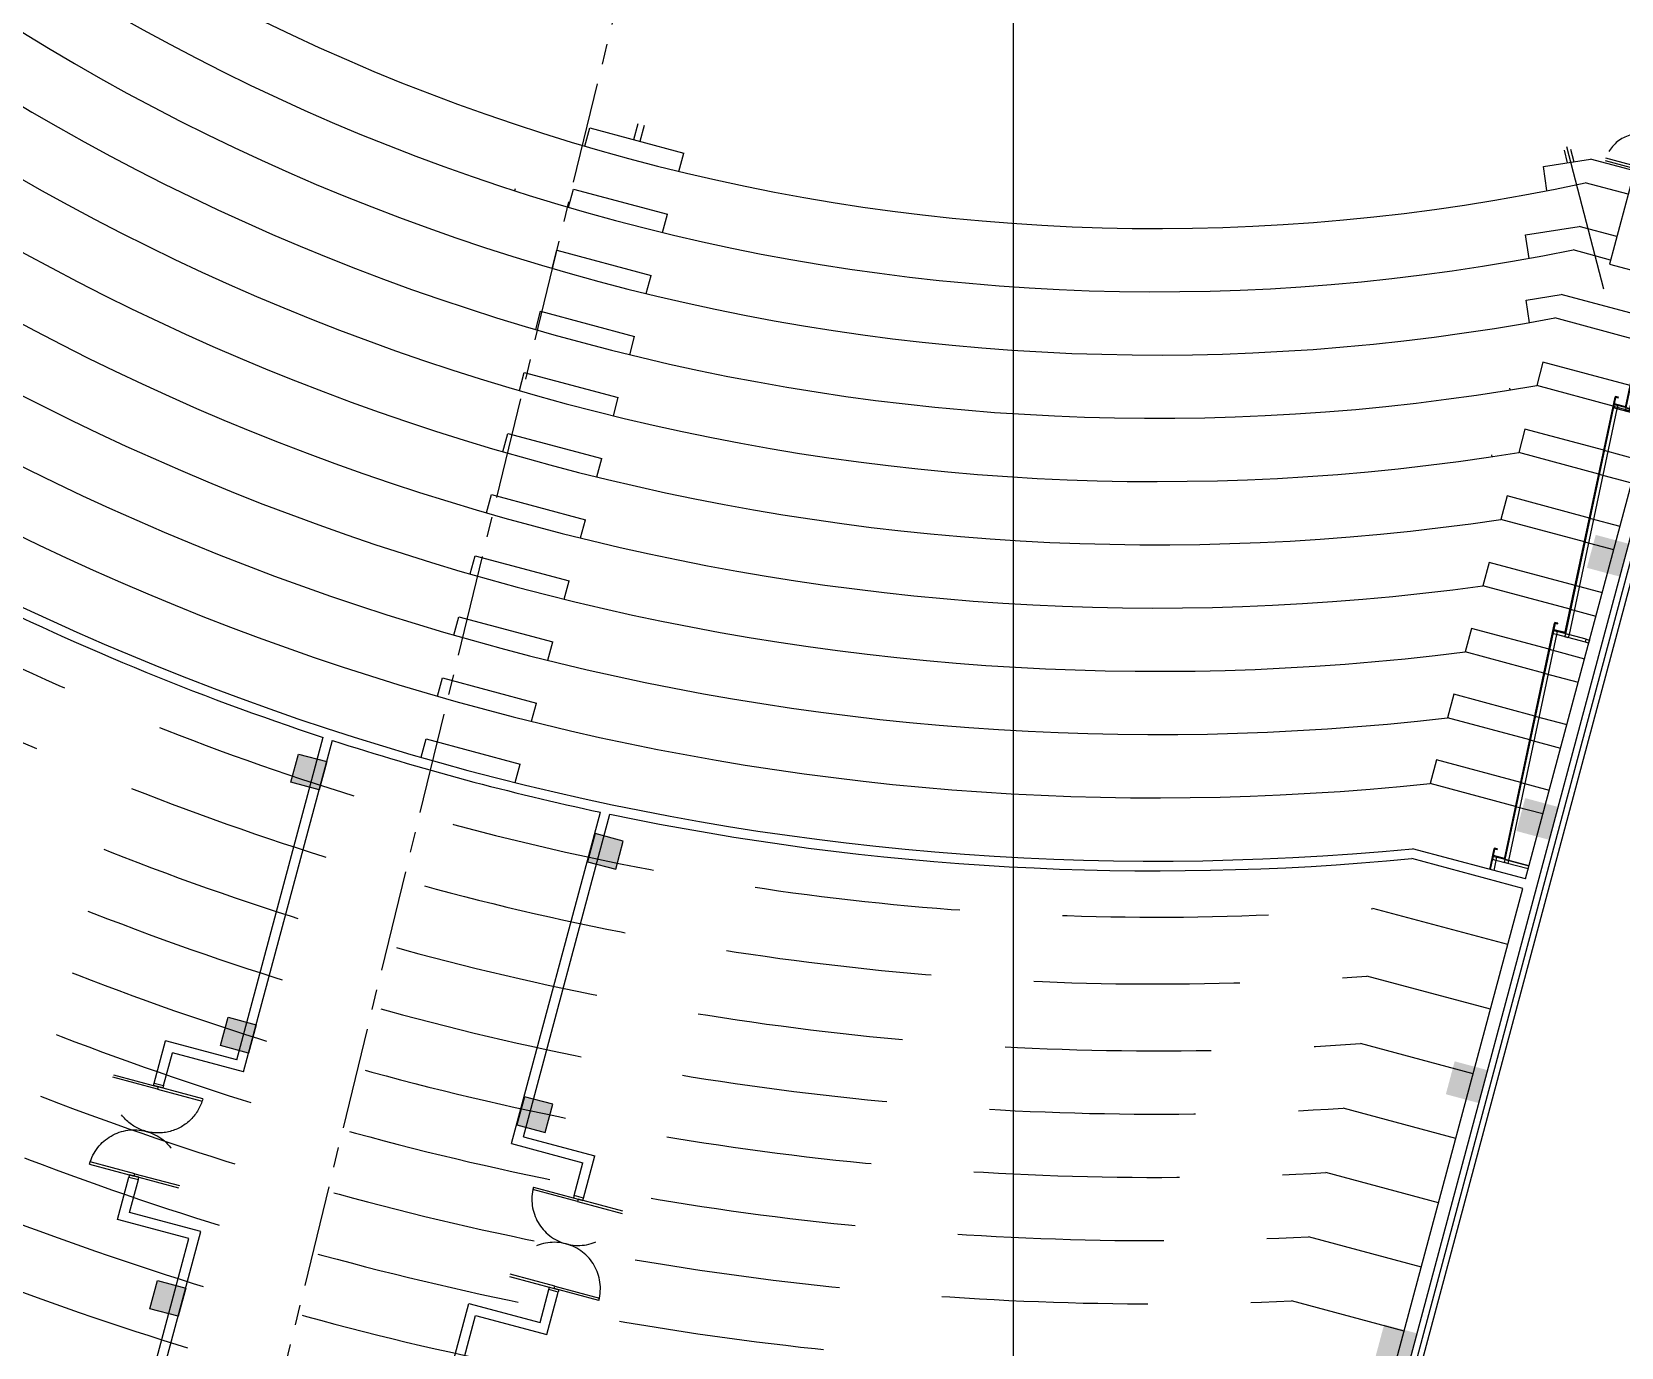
# Model space of a CAD drawing. Header units: inches. Extents: x 6322 to 85903, y -36042 to 7673.
# Drawn here: x 66596 to 67576, y 1108 to 1919 of the extents above; entities that cross this region are included whole.
import ezdxf

# ---------------------------------------------------------------- set-up
doc = ezdxf.new("R2010")
doc.units = ezdxf.units.IN
doc.header["$LTSCALE"] = 10
for name, pattern in [('Amconstr', [9999, 9999, 0]), ('CENTER', [2, 1.25, -0.25, 0.25, -0.25]), ('HIDDEN', [9.524999999999995, 6.349999999999998, -3.174999999999998])]:
    doc.linetypes.add(name, pattern=pattern)
for name, color, linetype in [('06--LINE-3', 3, 'Continuous'), ('arch-win', 40, 'Continuous'), ('COL', 6, 'Continuous'), ('E--CONCRETE-1', 6, 'Continuous'), ('F--BLOCKWALL-3', 4, 'Continuous'), ('H--CLADDING-1', 1, 'Continuous'), ('HATCH', 251, 'Continuous'), ('L--DOORS-1', 1, 'Continuous'), ('M--STAIR', 2, 'Continuous'), ('M--STAIR IDD', 1, 'HIDDEN'), ('ROAD CL', 251, 'CENTER'), ('WALL', 4, 'Continuous')]:
    doc.layers.add(name, color=color, linetype=linetype)
doc.layers.add('OPENING', color=2, linetype='Continuous', lineweight=15)

# ---------------------------------------------------------------- blocks, each defined once
blk = doc.blocks.new('A$C3B88649F')
at = {"layer": 'L--DOORS-1'}
for points in [[(1.500028697191737, 57.00001003456418), (1.500028697191737, 28.50001003456418), (3.000028697191737, 28.50001003456418), (3.000028697191737, 56.96050897607346)], [(58.50002869719172, 57.00001003456418), (58.50002869719172, 28.50001003456418), (57.00002869719174, 28.50001003456418), (57.00002869719174, 56.96050897607346)]]:
    blk.add_lwpolyline(points, dxfattribs=at)
for points in [[(1.500028697191737, 25.50001003456419), (2.86971917376e-05, 25.50001003456419), (2.86971917376e-05, 31.50001003456419), (1.500028697191737, 31.50001003456419)], [(60.00002869719174, 31.50001003456419), (58.50002869719172, 31.50001003456419), (58.50002869719172, 25.50001003456419), (60.00002869719174, 25.50001003456419)]]:
    blk.add_lwpolyline(points, close=True, dxfattribs=at)
at = {"layer": 'L--DOORS-1', "color": 8, "linetype": 'HIDDEN'}
for points in [[(1.500028697191737, 1.0034564184e-05), (1.500028697191737, 28.50001003456418), (3.000028697191737, 28.50001003456418), (3.000028697191737, 0.0395110930548981)], [(58.50002869719172, 1.0034564184e-05), (58.50002869719172, 28.50001003456418), (57.00002869719174, 28.50001003456418), (57.00002869719174, 0.0395110930548981)]]:
    blk.add_lwpolyline(points, dxfattribs=at)
for centre, start, end in [((1.500028697191737, 28.50001003456418), 270, 90), ((58.50002869719172, 28.50001003456418), 90, 270)]:
    blk.add_arc(centre, 28.5, start, end, dxfattribs=at)
blk = doc.blocks.new('A$C661C3E8E')
at = {"layer": 'arch-win'}
for p, q in [((8.71752854436636e-06, 22.77252799834241, 0.1093884058150821), (12.88829350471497, 23.44797438281239, 0.1093884058150821)), ((8.717644959688187e-06, 22.27184182521887, 0.1093884058150821), (12.91446148278192, 22.94865961532923, 0.1093884058150821)), ((6.388068579486571, 20.60660173287033, 0.04456816188832829), (8.717644959688187e-06, 20.26671258744318, 0.04456816188861477)), ((6.387608272139914, 0.04338149505201727), (6.387608272139914, 20.60660173287033)), ((8.387608272023499, 15.65769053905387, 0.1093884058150821), (157.0350791296223, 23.44797438281239, 0.1093884058150821)), ((8.387608272139914, 15.15700436613406, 0.1093884058150821), (157.0612471076893, 22.94865961532923, 0.1093884058150821)), ((8.387608272139914, 0.04338149505201727), (8.387608272139914, 20.60660173287033)), ((150.5348542045103, 20.60660173287033), (8.388068579602987, 13.04340562358266)), ((8.88760827225633, 15.68389442874468, -0.0290082807504783), (8.88760827225633, 22.73762118109153, 0.0125575636778002)), ((150.5343938970473, 2.043381495022913), (150.5343938970473, 20.60660173287033)), ((152.5343938970473, 15.65769053905387, 0.1093884058150821), (301.1818647546461, 23.44797438281239, 0.1093884058150821)), ((152.5343938971637, 15.15700436613406, 0.1093884058150821), (301.208032732713, 22.94865961532923, 0.1093884058150821)), ((152.5343938970473, 2.043381495022913), (152.5343938970473, 20.60660173287033)), ((294.681179522071, 20.60660173287033), (152.5343938971637, 13.01784671517089)), ((153.0343938972801, 15.68389442874468, -0.0290082807504783), (153.0343938972801, 22.73762118109153, 0.0125575636778002)), ((294.681179522071, 2.043381495022913), (294.681179522071, 20.60660173287033)), ((296.681179522071, 2.043381495022913), (296.681179522071, 20.60660173287033)), ((296.681179522071, 15.65769053905387, 0.1093884058150821), (379.6348385546589, 20.00510759238387, 0.1093884058150821)), ((297.1811795223039, 15.68389442874468, -0.0290082807504783), (297.1811795223039, 22.73762118109153, 0.0125575636778002)), ((296.6811795221874, 15.15700436613406, 0.1093884058150821), (379.6348385546589, 19.50442141937674, 0.1093884058150821)), ((379.6348385546589, 17.45710629361565), (296.6811795221874, 13.04338149426621))]:
    blk.add_line(p, q, dxfattribs=at)
for points in [[(6.387608272139914, 22.60660173287033), (8.387608272139914, 22.71141729145893), (8.387608272139914, 20.60660173287033), (6.387608272139914, 20.60660173287033)], [(150.5343938970473, 22.60660173287033), (152.5343938970473, 22.71141729145893), (152.5343938970473, 20.60660173287033), (150.5343938970473, 20.60660173287033)], [(294.681179522071, 22.60660173287033), (296.681179522071, 22.71141729145893), (296.681179522071, 20.60660173287033), (294.681179522071, 20.60660173287033)], [(6.388068579486571, 15.1570284954505), (8.387608272023499, 15.15700437169289), (8.388068579486571, 13.04340562361176), (6.388068579486571, 13.04340562361176)], [(150.5343938970473, 15.13146958703874), (152.5339335895842, 15.13144546328112), (152.5343938970473, 13.01784671519999), (150.5343938970473, 13.01784671519999)], [(294.681179522071, 15.15700436613406), (296.680719214608, 15.15698024237645), (296.681179522071, 13.04338149429532), (294.681179522071, 13.04338149429532)], [(150.5343938970473, 2.043381495022913), (152.5343938970473, 2.043381495022913), (152.5343938970473, 0.04338149502291344), (150.5343938970473, 0.04338149502291344)], [(294.681179522071, 2.043381495022913), (296.681179522071, 2.043381495022913), (296.681179522071, 0.04338149502291344), (294.681179522071, 0.04338149502291344)]]:
    blk.add_lwpolyline(points, close=True, dxfattribs=at)
for points, elevation in [([(12.9929654172156, 21.45071531325812), (13.49228018464055, 21.47688329138327), (13.38760827213991, 23.47414236087934), (12.88829350471497, 23.44797438275418), (12.9929654172156, 21.45071531325812)], 0.1093884058150821), ([(157.139751042123, 21.45071531325812), (157.6390658095479, 21.47688329138327), (157.5343938970473, 23.47414236087934), (157.0350791296223, 23.44797438275418), (157.139751042123, 21.45071531325812)], 0.1093884058150821), ([(301.2865366671467, 21.45071531325812), (301.7858514345717, 21.47688329138327), (301.681179522071, 23.47414236087934), (301.1818647546461, 23.44797438275418), (301.2865366671467, 21.45071531325812)], 0.1093884058150821), ([(8.387608272139914, 15.14819705282571), (8.387608272139914, 0.04338149502291344)], -0.1093884058152241)]:
    blk.add_lwpolyline(points, dxfattribs=dict(at, elevation=elevation))
blk = doc.blocks.new('A$C2b783d29')
at = {"layer": 'HATCH'}
h = blk.add_hatch(dxfattribs=at)
h.set_pattern_fill('ANSI31', color=256)
h.set_pattern_definition([(45, (-635246.3664659212, 172387.9338582636), (-0.0883883476483184, 0.0883883476483185), [])])
h.paths.add_polyline_path([(246.4999999987194, 1665.179221980623), (246.4999999987194, 1695.179221980623), (258.4999999987194, 1695.179221980623), (258.4999999987194, 1665.179221980623)])
h.paths.add_polyline_path([(246.4999999987194, 1459.679233626521), (246.4999999987194, 1489.679233626521), (258.4999999987194, 1489.679233626521), (258.4999999987194, 1459.679233626521)])
h.paths.add_polyline_path([(246.4999999982538, 1330.84588837545), (246.4999999982538, 1360.84588837545), (258.4999999982538, 1360.84588837545), (258.4999999982538, 1330.84588837545)])
h.paths.add_polyline_path([(246.4999999982538, 719.5125551765959), (246.4999999982538, 749.5125551765959), (258.4999999982538, 749.5125551765959), (258.4999999982538, 719.5125551765959)])
h.paths.add_polyline_path([(246.499999998603, 385.1792219791096), (246.499999998603, 415.1792219791096), (258.499999998603, 415.1792219791096), (258.499999998603, 385.1792219791096)])
edge = h.paths.add_edge_path()
edge.add_arc((693.9840206651716, 1040.179221983621), 1194.0000002085, 359.4241533257825, 360.0000000001298)
edge.add_arc((693.9840252458816, 1040.179222000676), 1193.99999562779, 359.9999999993115, 360.5758466758764)
edge.add_line((1887.923717843252, 1052.179221986415), (1895.924119214644, 1052.179221986415))
edge.add_arc((693.9840163842309, 1040.179221960105), 1202.00000448944, 9.059135663846973e-10, 0.5720139556261188, ccw=False)
edge.add_arc((2988.069462871295, 1034.179221982718), 1092.101924100083, 179.6852158221479, 180.314784177852)
edge.add_line((1895.984020873671, 1028.179221986327), (1887.923717843485, 1028.179221986327))
edge = h.paths.add_edge_path()
edge.add_line((1869.026823618915, 1252.099989523325), (1876.899807221955, 1253.51989416359))
edge.add_arc((693.9840204960201, 1040.179221920465), 1202.000000382107, 9.574124062575777, 10.223481627713284, ccw=False)
edge.add_arc((693.9840260014171, 1040.179222818493), 1201.99999480403, 9.055294267303395, 9.57412406401329, ccw=False)
edge.add_line((1881.003387809731, 1229.359090143407), (1873.103092522244, 1228.099989523325))
edge.add_arc((693.9840182695771, 1040.179221548402), 1194.000002639578, 9.055294269088625, 9.638882286208437)
edge.add_arc((693.9840209453832, 1040.179221987637), 1193.999999928002, 9.638882286928089, 10.22348162836149)
h.paths.add_polyline_path([(546.5, 902.6791611286462), (564.5, 902.6791611286462), (564.5, 884.6791611286462), (546.5, 884.6791611286462)])
h.paths.add_polyline_path([(546.4999999951106, 743.5125547708303), (564.4999999951106, 743.5125547708303), (564.4999999951106, 725.5125547708303), (546.4999999951106, 725.5125547708303)])
h.paths.add_polyline_path([(546.4999999951106, 604.1792219799245), (564.4999999951106, 604.1792219799245), (564.4999999951106, 586.1792219798081), (546.4999999951106, 586.1792219798081)])
h.paths.add_polyline_path([(546.5, 1177.679221573402), (564.5, 1177.679221573402), (564.5, 1195.679221573519), (546.5, 1195.679221573519)])
h.paths.add_polyline_path([(546.4999999951106, 1336.84588837545), (564.4999999951106, 1336.84588837545), (564.4999999951106, 1354.845888375508), (546.4999999951106, 1354.845888375508)])
h.paths.add_polyline_path([(546.4999999951106, 1504.012555177731), (564.4999999951106, 1504.012555177731), (564.4999999951106, 1522.012555177731), (546.4999999951106, 1522.012555177731)])
h.paths.add_polyline_path([(246.4999999981374, 1169.67922157314), (246.4999999981374, 1181.67922157314), (302.4999546227045, 1181.67922157314), (302.4999546227045, 1169.67922157314)])
h.paths.add_polyline_path([(246.4999999981374, 898.6791611283261), (246.4999999981374, 910.6791611283261), (302.4999546227045, 910.6791611283261), (302.4999546227045, 898.6791611283261)])
h.paths.add_polyline_path([(2029.499999998137, 385.1792215720343), (2050.499999998137, 385.1792215720343), (2050.499999998137, 406.1792215720343), (2029.499999998137, 406.1792215720343)])
h.paths.add_polyline_path([(2029.499999998021, 1695.179221979924), (2050.499999998021, 1695.179221979924), (2050.499999998021, 1674.179221979924), (2029.499999998021, 1674.179221979924)])
h.paths.add_polyline_path([(1843.494646061794, 1695.179221979924), (1864.49464606191, 1695.179221979924), (1864.49464606191, 1674.179221979924), (1843.494646061794, 1674.179221979924)])
h.paths.add_polyline_path([(1574.497323030839, 1695.179221979924), (1595.497323030839, 1695.179221979924), (1595.497323030839, 1674.179221979924), (1574.497323030839, 1674.179221979924)])
h.paths.add_polyline_path([(1403.00002662302, 1695.179221979924), (1424.00002662302, 1695.179221979924), (1424.00002662302, 1674.179221979924), (1403.00002662302, 1674.179221979924)])
h.paths.add_polyline_path([(1235.000026623136, 1695.179221979924), (1256.000026623136, 1695.179221979924), (1256.000026623136, 1674.179221979924), (1235.000026623136, 1674.179221979924)])
h.paths.add_polyline_path([(1067.000026622904, 1695.179221979924), (1088.000026622904, 1695.179221979924), (1088.000026622904, 1674.179221979924), (1067.000026622904, 1674.179221979924)])
h.paths.add_polyline_path([(899.0000266229035, 1695.179221979924), (920.00002662302, 1695.179221979924), (920.00002662302, 1674.179221979924), (899.0000266229035, 1674.179221979924)])
h.paths.add_polyline_path([(731.00002662302, 1695.179221979924), (752.00002662302, 1695.179221979924), (752.00002662302, 1674.179221979924), (731.00002662302, 1674.179221979924)])
h.paths.add_polyline_path([(546.4999999981374, 1695.179221979924), (567.4999999981374, 1695.179221979924), (567.4999999981374, 1674.179221979924), (546.4999999981374, 1674.179221979924)])
h.paths.add_polyline_path([(1843.494646061794, 385.1792215720343), (1864.49464606191, 385.1792215720343), (1864.49464606191, 406.1792215720343), (1843.494646061794, 406.1792215720343)])
h.paths.add_polyline_path([(1574.497323030839, 385.1792215720343), (1595.497323030839, 385.1792215720343), (1595.497323030839, 406.1792215720343), (1574.497323030839, 406.1792215720343)])
h.paths.add_polyline_path([(1403.00002662302, 385.1792215720343), (1424.00002662302, 385.1792215720343), (1424.00002662302, 406.1792215720343), (1403.00002662302, 406.1792215720343)])
h.paths.add_polyline_path([(1235.000026623136, 385.1792215720343), (1256.000026623136, 385.1792215720343), (1256.000026623136, 406.1792215720343), (1235.000026623136, 406.1792215720343)])
h.paths.add_polyline_path([(1067.000026622904, 385.1792215720343), (1088.000026622904, 385.1792215720343), (1088.000026622904, 406.1792215720343), (1067.000026622904, 406.1792215720343)])
h.paths.add_polyline_path([(899.0000266229035, 385.1792215720343), (920.00002662302, 385.1792215720343), (920.00002662302, 406.1792215720343), (899.0000266229035, 406.1792215720343)])
h.paths.add_polyline_path([(731.00002662302, 385.1792215720343), (752.00002662302, 385.1792215720343), (752.00002662302, 406.1792215720343), (731.00002662302, 406.1792215720343)])
h.paths.add_polyline_path([(546.4999999981374, 385.1792215720343), (567.4999999981374, 385.1792215720343), (567.4999999981374, 406.1792215720343), (546.4999999981374, 406.1792215720343)])
h.paths.add_polyline_path([(246.4999999982538, 592.1792219790223), (246.4999999982538, 622.1792219791096), (258.4999999982538, 622.1792219791096), (258.4999999982538, 592.1792219790223)])
h.paths.add_polyline_path([(2032.499999998254, 535.3642474251101), (2032.499999998254, 553.3642474251101), (2050.499999998254, 553.3642474251101), (2050.499999998254, 535.3642474251101)])
h.paths.add_polyline_path([(2032.499999998137, 682.5492728711397), (2032.499999998137, 700.5492728711397), (2050.499999998137, 700.5492728711397), (2050.499999998137, 682.5492728711397)])
h.paths.add_polyline_path([(2032.499999998021, 892.6792219790223), (2032.499999998021, 910.6792219790223), (2050.499999998021, 910.6792219790223), (2050.499999998021, 892.6792219790223)])
h.paths.add_polyline_path([(2032.499999998021, 1169.67922157314), (2032.499999998021, 1187.67922157314), (2050.499999998021, 1187.67922157314), (2050.499999998021, 1169.67922157314)])
h.paths.add_polyline_path([(2032.499999998021, 1336.84588837545), (2032.499999998021, 1354.84588837545), (2050.499999998021, 1354.84588837545), (2050.499999998021, 1336.84588837545)])
h.paths.add_polyline_path([(2032.499999998021, 1504.012555177498), (2032.499999998021, 1522.012555177498), (2050.499999998021, 1522.012555177498), (2050.499999998021, 1504.012555177498)])
h.paths.add_polyline_path([(2520.926173947402, 1572.718912378827), (2520.926173947402, 1560.718912378827), (2544.926173947402, 1560.718912378827), (2544.926173947402, 1572.718912378827)])
h.paths.add_polyline_path([(2341.4892921258, 1151.04927287114), (2341.4892921258, 1091.549272871023), (2307.499999998021, 1091.549272871023), (2307.499999998021, 1079.549272871023), (2353.489292125916, 1079.549272871023), (2353.489292125916, 1151.04927287114), (2353.489292125916, 1163.04927287114), (2341.4892921258, 1163.04927287114)])
h.paths.add_polyline_path([(2353.489292125916, 607.0492728710233), (2341.4892921258, 607.0492728710233), (2341.4892921258, 682.5492728711397), (2307.499999998021, 682.5492728711397), (2307.499999998021, 694.5492728710233), (2353.489292125916, 694.5492728710233)])
edge = h.paths.add_edge_path()
edge.add_arc((693.984020682401, 1040.179222056729), 1254.000000206436, 336.260876595509, 338.823384834376)
edge.add_line((1863.303053473588, 587.1792219791096), (1850.424680829747, 587.1792219791096))
edge.add_line((1850.424680829747, 587.1792219791096), (1834.021778993658, 547.3527717345278))
edge.add_line((1834.021778993658, 547.3527717345278), (1766.764690572396, 547.3527503783407))
edge.add_line((1766.764690572396, 547.3527503783407), (1766.764690572396, 535.3527503783407))
edge.add_line((1766.764690572396, 535.3527503783407), (1841.880468787858, 535.3527717345278))
edge = h.paths.add_edge_path()
edge.add_arc((693.9840205854271, 1040.179221859638), 1254.000000311948, 21.176615165802787, 23.739123404446786, ccw=False)
edge.add_line((1863.303053473588, 1493.179221979022), (1850.424680829979, 1493.179221979022))
edge.add_line((1850.424680829979, 1493.179221979022), (1834.021778993658, 1533.0056722234))
edge.add_line((1834.021778993658, 1533.0056722234), (1766.764690572396, 1533.005693579616))
edge.add_line((1766.764690572396, 1533.005693579616), (1766.764690572396, 1545.005693579616))
edge.add_line((1766.764690572396, 1545.005693579616), (1841.880468787858, 1545.0056722234))
h.paths.add_polyline_path([(2543.397323029349, 1151.049272869539), (2543.397323029349, 1163.049272869539), (2507.397323029232, 1163.049272869539), (2507.397323029232, 1151.049272869539)])
h.paths.add_polyline_path([(2543.397323029349, 607.049272869539), (2543.397323029349, 619.049272869539), (2507.397323029232, 619.049272869539), (2507.397323029232, 607.049272869539)])
h.paths.add_polyline_path([(2438.926173949963, 1540.718912378652), (2450.926173949963, 1540.718912378652), (2450.926173949963, 1576.71891237871), (2438.926173949963, 1576.71891237871)])
h.paths.add_polyline_path([(2543.397323029349, 1429.956452137034), (2543.397323029349, 1441.956452137034), (2507.397323029232, 1441.956452137034), (2507.397323029232, 1429.956452137034)])
h.paths.add_polyline_path([(2434.499848028994, 781.9046054607024), (2434.499408695148, 790.0121111896296), (2464.499408695148, 790.067368304939), (2464.499860846205, 781.9905690079322)])
h.paths.add_polyline_path([(1775.926173947984, 1846.179221979022), (1775.926173947984, 1834.179221979022), (1805.926173947984, 1834.179221979022), (1805.926173947984, 1846.179221979022)], flags=17)
h.paths.add_polyline_path([(2420.926173949032, 1846.179221979022), (2420.926173949032, 1834.179221979022), (2450.926173949149, 1834.179221979022), (2450.926173949149, 1846.179221979022)])
h.paths.add_polyline_path([(1141.499999999418, 1877.818912379036), (1153.499999999418, 1877.818912379036), (1153.499999999418, 1907.818912379036), (1141.499999999418, 1907.818912379036)])
h.paths.add_polyline_path([(1554.339675638126, 1877.818912379094), (1566.339675638126, 1877.818912379094), (1566.339675638126, 1907.818912379094), (1554.339675638126, 1907.818912379094)])
h.paths.add_polyline_path([(470.4999999973224, 385.1792219791096), (470.4999999973224, 397.1792219791096), (440.4999999973224, 397.1792219791096), (440.4999999973224, 385.1792219791096)])
h.paths.add_polyline_path([(462.4898635274731, 574.179221979226), (474.4898635274731, 574.179221979226), (474.4898635274731, 604.179221979226), (462.4898635274731, 604.179221979226)])
h.paths.add_polyline_path([(2635.397323029581, 1241.502862504043), (2647.397323029581, 1241.502862504043), (2647.397323029581, 1271.502862504043), (2635.397323029581, 1271.502862504043)])
h.paths.add_polyline_path([(2635.397323029814, 1417.956452136714), (2647.397323029814, 1417.956452136714), (2647.397323029814, 1447.956452136714), (2635.397323029814, 1447.956452136714)])
h.paths.add_polyline_path([(2647.397323029581, 1560.718912379525), (2647.397323029581, 1572.718912379525), (2609.397323029581, 1572.718912379525), (2609.397323029581, 1560.718912379525)])
h.paths.add_polyline_path([(2438.926173949963, 1683.179221979604), (2450.926173949963, 1683.179221979604), (2450.926173949963, 1713.179221979604), (2438.926173949963, 1713.179221979604)])
h.paths.add_polyline_path([(2438.926173949963, 1429.956452136015), (2450.926173949963, 1429.956452136015), (2450.926173949963, 1459.956452136015), (2438.926173949963, 1459.956452136015)])
h.paths.add_polyline_path([(2308.49999999709, 1429.956452136714), (2320.49999999709, 1429.956452136714), (2320.49999999709, 1459.956452136714), (2308.49999999709, 1459.956452136714)])
h.paths.add_polyline_path([(2170.500052776188, 1079.549272870907), (2182.500052776071, 1079.549272870907), (2182.500052776071, 1109.549272870907), (2170.500052776188, 1109.549272870907)])
h.paths.add_polyline_path([(2170.50005277642, 1429.956452138402), (2182.50005277642, 1429.956452138402), (2182.50005277642, 1459.956452138402), (2170.50005277642, 1459.956452138402)])
h.paths.add_polyline_path([(2170.50005277642, 1564.718912379292), (2182.50005277642, 1564.718912379292), (2182.50005277642, 1594.718912379292), (2170.50005277642, 1594.718912379292)])
h.paths.add_polyline_path([(2308.500050353585, 1665.179199620121), (2320.500050353585, 1665.179199620121), (2320.500050353585, 1695.179199620121), (2308.500050353585, 1695.179199620121)])
h.paths.add_polyline_path([(750.5000266229035, 1143.679220355232), (732.5000266229035, 1143.679220355232), (732.5000266229035, 1125.679220355116), (750.5000266229035, 1125.679220355116)])
h.paths.add_polyline_path([(900.5000266229035, 1143.679220355232), (918.5000266229035, 1143.679220355232), (918.5000266229035, 1125.679220355116), (900.5000266229035, 1125.679220355116)])
h.paths.add_polyline_path([(750.5000266229035, 936.6792227913393), (732.5000266229035, 936.6792227913393), (732.5000266229035, 954.6792227912229), (750.5000266229035, 954.6792227912229)])
h.paths.add_polyline_path([(900.5000266229035, 936.6792227913393), (918.5000266229035, 936.6792227913393), (918.5000266229035, 954.6792227912229), (900.5000266229035, 954.6792227912229)])
h.paths.add_polyline_path([(1068.500026622904, 936.6792227913393), (1086.500026622904, 936.6792227913393), (1086.500026622904, 954.6792227912229), (1068.500026622904, 954.6792227912229)])
h.paths.add_polyline_path([(1068.500026622904, 1143.679219543206), (1086.500026622904, 1143.679219543206), (1086.500026622904, 1125.679219543206), (1068.500026622904, 1125.679219543206)])
h.paths.add_polyline_path([(2434.49986061349, 988.1065176783304), (2434.499408695148, 980.089105229621), (2464.499408695148, 980.089105229621), (2464.49986061349, 988.1065176783304)])
h.paths.add_polyline_path([(2170.50005277642, 1665.179221979022), (2182.50005277642, 1665.179221979022), (2182.50005277642, 1695.179221979022), (2170.50005277642, 1695.179221979022)])
h.paths.add_polyline_path([(1342.089675640455, 1907.818912379094), (1342.089675640455, 1895.818912379094), (1372.089675640455, 1895.818912379094), (1372.089675640455, 1907.818912379094)])
h.paths.add_polyline_path([(2251.426173948101, 1837.179221979226), (2251.426173947984, 1878.179221979226), (2218.426173948101, 1878.179221979226), (2218.426173948101, 1894.258092085249), (2210.426173948101, 1894.258092085249), (2210.426173948101, 1870.17922197911), (2243.426173948101, 1870.179221979226), (2243.426173948101, 1837.179221979226)])
h.paths.add_polyline_path([(1969.426173947868, 1837.179221979226), (1969.426173947984, 1878.179221979226), (2002.426173947868, 1878.179221979226), (2002.426173947868, 1894.258092085249), (2010.426173947868, 1894.258092085249), (2010.426173947868, 1870.17922197911), (1977.426173947868, 1870.179221979226), (1977.426173947868, 1837.179221979226)])
h.paths.add_polyline_path([(1921.695734319743, 1227.920469467936), (1933.835759509006, 1227.920469467936), (1938.039412188693, 1197.920469467936), (1925.940817522933, 1197.920469467936)])
h.paths.add_polyline_path([(1926.893022903707, 890.1812462819216), (1938.980406396789, 890.1792218647315), (1934.998122327845, 860.1792220005009), (1922.871060486417, 860.1774334555084)])
edge = h.paths.add_edge_path()
edge.add_line((1788.356315467157, 2046.382997270528), (1799.711668638047, 2042.503310904809))
edge.add_arc((2110.5, 1936.318920675869), 328.4273308344466, 161.1366803753609, 166.1360468971127)
edge.add_line((1791.640602744999, 2015.015784788848), (1779.955221175915, 2017.742368098465))
edge.add_arc((2050.531689129653, 1953.927205484797), 277.9999999815278, 160.5748704818734, 166.7293645671791, ccw=False)
edge = h.paths.add_edge_path()
edge.add_arc((2057.921654181904, 1970.108971779468), 277.9999999815694, 144.2112341186329, 150.3657282039378, ccw=False)
edge.add_line((1832.414031911525, 2132.682992729038), (1842.216379532474, 2125.76128823866))
edge.add_arc((2110.500000000815, 1936.318920674123), 328.427330835998, 144.7730440116497, 149.7724105334045)
edge.add_line((1826.728117504506, 2101.661082098726), (1816.284243282164, 2107.56937205352))
edge = h.paths.add_edge_path()
edge.add_line((1884.80514252733, 2174.911340818013), (1876.44887622958, 2183.522682903626))
edge.add_arc((2069.571204116102, 1983.553269089723), 277.9999999809889, 127.8475977550209, 134.0020918403254, ccw=False)
edge.add_line((1899.000619649538, 2203.074738892028), (1906.455833812943, 2193.671771609719))
edge.add_arc((2110.499999999185, 1936.318920674035), 328.4273308349401, 128.4094076479508, 133.4087741697061)
edge = h.paths.add_edge_path()
edge.add_arc((2084.536561678513, 1993.170920403121), 277.9999999816663, 111.48396139097551, 117.63845547628, ccw=False)
edge.add_line((1982.721629348001, 2251.855515121017), (1987.225732940249, 2240.733057534526))
edge.add_arc((2110.499999998952, 1936.318920671794), 328.4273308370397, 112.0457712842633, 117.0451378060177)
edge.add_line((1961.166622643359, 2228.83226062113), (1955.574939268408, 2239.449015115504))
edge = h.paths.add_edge_path()
edge.add_line((2076.794482709258, 2275.073393036524), (2077.98258004419, 2263.132520511717))
edge.add_arc((2110.499999999302, 1936.318920673511), 328.4273308355199, 95.68213492097289, 100.6815014427277)
edge.add_line((2049.62620487297, 2259.055489265709), (2047.252109353198, 2270.817549860047))
edge.add_arc((2101.605322604068, 1998.18276081307), 277.9999999809068, 95.12032502735423, 101.27481911266051, ccw=False)
edge = h.paths.add_edge_path()
edge.add_arc((2110.499999997206, 1936.318920672027), 328.427330836987, 79.31849855715495, 84.31786507890978)
edge.add_line((2143.017419953248, 2263.132520511601), (2144.053247388103, 2275.086995008023))
edge.add_arc((2119.394677394303, 1998.182760812517), 277.9999999811853, 78.75668866387929, 84.91118274918409, ccw=False)
edge.add_line((2173.597956626909, 2270.847398251935), (2171.373795124353, 2259.055489265505))
edge = h.paths.add_edge_path()
edge.add_arc((2110.499999995925, 1936.318920672551), 328.4273308368816, 62.95486219351201, 67.95422871526513)
edge.add_line((2233.77426705719, 2240.733057534118), (2238.136100868462, 2251.911465504934))
edge.add_arc((2136.463438319974, 1993.170920402335), 277.9999999814545, 62.39305230027759, 68.54754638558347, ccw=False)
edge.add_line((2265.28960935655, 2239.51989573153), (2259.833377353963, 2228.832260620518))
edge = h.paths.add_edge_path()
edge.add_line((2314.54416618438, 2193.671771609021), (2321.878636537469, 2203.168504921021))
edge.add_arc((2151.428795883199, 1983.553269088268), 277.9999999800163, 46.02941593643777, 52.18391002174292, ccw=False)
edge.add_line((2344.441128504928, 2183.628853417817), (2336.19485746976, 2174.911340816994))
edge.add_arc((2110.499999994296, 1936.318920673104), 328.4273308374148, 46.59122582980778, 51.59059235156198)
edge = h.paths.add_edge_path()
edge.add_arc((2110.499999994994, 1936.318920675694), 328.4273308354552, 30.22758946611011, 35.22695598786399)
edge.add_line((2378.783620464383, 2125.761288237612), (2388.49653219094, 2132.806978037202))
edge.add_arc((2163.078345817397, 1970.108971776033), 277.9999999807497, 29.66577957312211, 35.820273658426686, ccw=False)
edge.add_line((2404.640128723579, 2107.702231162315), (2394.271882492118, 2101.66108209762))
edge = h.paths.add_edge_path()
edge.add_arc((2110.499999994994, 1936.318920676014), 328.4273308354541, 13.86395310258246, 18.86331962433756)
edge.add_line((2421.288331358461, 2042.503310903645), (2432.592802115483, 2046.527157305478))
edge.add_arc((2170.468310867785, 1953.927205484186), 277.9999999805216, 13.302143209110227, 19.456637294411223, ccw=False)
edge.add_line((2441.009645031183, 2017.891152346914), (2429.359397251392, 2015.015784787538))
edge = h.paths.add_edge_path()
edge.add_arc((2674.911375394673, 886.0227188216231), 277.0265544061267, 86.93766632979076, 90.00290636797355)
edge.add_line((2674.897323031444, 1163.049272871343), (2635.397323031793, 1163.049272871343))
edge.add_line((2635.397323031793, 1163.049272871343), (2635.397323031793, 1151.049272871343))
edge.add_line((2635.397323031793, 1151.049272871343), (2674.897323031444, 1151.049272871373))
edge.add_arc((2674.888213151018, 884.3652383896697), 266.6840346372988, 86.95136882119442, 89.99804278609668, ccw=False)
edge.add_line((2689.071416378138, 1150.671849416598), (2689.710788231459, 1162.653680982126))
edge = h.paths.add_edge_path()
edge.add_arc((2678.897323026787, 885.0492728583922), 266.0000000137575, 68.94549226814516, 75.05450773165674)
edge.add_line((2747.498724317062, 1142.050922168914), (2750.593741067103, 1153.644920197054))
edge.add_arc((2678.868212597794, 884.9595776585338), 278.0941652197028, 68.94653406845867, 75.0534325719367, ccw=False)
edge.add_line((2778.770474094315, 1144.489735592244), (2774.459402825218, 1133.290866697818))
edge = h.paths.add_edge_path()
edge.add_arc((2678.897323024343, 885.0492728601675), 266.0000000132644, 50.94549226841156, 57.05450773192749)
edge.add_line((2823.559009966557, 1108.273367299116), (2830.085288238013, 1118.343501900003))
edge.add_arc((2678.841920019593, 884.972963275417), 278.0941652174346, 50.94653406837563, 57.053432571851374, ccw=False)
edge.add_line((2854.053846161813, 1100.929314572422), (2846.493132933159, 1091.610751621425))
edge = h.paths.add_edge_path()
edge.add_arc((2678.897323020967, 885.0492728622339), 266.0000000138982, 32.94549226851423, 39.05450773202612)
edge.add_line((2885.458801781409, 1052.645082773146), (2894.777503986144, 1060.205619009328))
edge.add_arc((2678.821050675004, 884.9938186060172), 278.0941652162025, 32.94653406833811, 39.05343257181562, ccw=False)
edge.add_line((2912.191677358234, 1036.237050946424), (2902.12141745945, 1029.710959806544))
edge = h.paths.add_edge_path()
edge.add_line((2927.13891685789, 980.6113526653207), (2938.337863496621, 984.9222125727101))
edge.add_arc((2678.807647397043, 885.020102185721), 278.0941652183084, 14.946534068106928, 21.053432571581595, ccw=False)
edge.add_line((2947.493031695718, 956.7454742150148), (2935.898972328985, 953.6506741571357))
edge.add_arc((2678.897323018173, 885.049272866192), 266.0000000142084, 14.94549226844055, 21.05450773195158)
edge = h.paths.add_edge_path()
edge.add_arc((2678.803022197098, 885.0492411949963), 278.0941652185612, -3.0534659317452224, 3.0534325717304114, ccw=False)
edge.add_line((2956.502366652945, 870.2357737594284), (2944.519415129675, 870.875205375778))
edge.add_arc((2678.897323017009, 885.0492728714016), 266.0000000144363, 356.9454922682442, 363.0545077317558)
edge.add_line((2944.519415129675, 899.2233403670252), (2956.502375277923, 899.8625469423132))
edge = h.paths.add_edge_path()
edge.add_arc((2678.897323018988, 885.0492728755926), 266.0000000132496, 338.9454922682374, 345.0545077317508)
edge.add_line((2935.898972328985, 816.4478715856967), (2947.492970357067, 813.3528548358008))
edge.add_arc((2678.807627820061, 885.0783833053138), 278.0941652182932, 338.946534068341, 345.0534325718157, ccw=False)
edge.add_line((2938.337785752257, 785.1761218086467), (2927.13891685789, 789.487193077628))
edge = h.paths.add_edge_path()
edge.add_line((2902.12141745945, 740.3875859364052), (2912.191552060074, 733.8613076648326))
edge.add_arc((2678.821013435372, 885.1046758835728), 278.0941652177064, 320.9465340683357, 327.0534325718092, ccw=False)
edge.add_line((2894.777364732465, 709.8927497410332), (2885.458801781409, 717.4534629696282))
edge.add_arc((2678.89732301922, 885.0492728805693), 266.0000000152755, 320.945492268206, 327.0545077317219)
edge = h.paths.add_edge_path()
edge.add_arc((2678.841868764372, 885.1255452299374), 278.0941652188677, 302.9465340683901, 309.0534325718643, ccw=False)
edge.add_line((2830.085101106437, 651.7549185446114), (2823.559009966557, 661.8251784436579))
edge.add_arc((2678.897323023994, 885.0492728827812), 266.0000000135993, 302.9454922681152, 309.0545077316271)
edge.add_line((2846.493132933276, 678.4877941214072), (2854.053669169662, 669.1690919168177))
edge = h.paths.add_edge_path()
edge.add_arc((2678.897323027486, 885.0492728854297), 266.0000000146186, 284.9454922681639, 291.0545077316757)
edge.add_line((2774.459402825451, 636.8076790450141), (2778.770262732869, 625.608732406341))
edge.add_arc((2678.868152344599, 885.1389485064137), 278.0941652192448, 284.94653406834095, 291.0534325718158, ccw=False)
edge.add_line((2750.593524375116, 616.4535642071278), (2747.498724317178, 628.0476235739188))
edge = h.paths.add_edge_path()
edge.add_arc((-195.7169448952191, 1907.164142906287), 2634.764357639303, 0.5470250189687383, 0.945535292468233)
edge.add_line((2438.68864602386, 1950.642905776738), (2450.67722757638, 1951.166272150644))
edge.add_arc((34.28392878733575, 1909.675590813335), 2416.749480411861, 0.5368300495209155, 0.9837005209624863, ccw=False)
edge.add_line((2450.927330830484, 1932.318877495127), (2450.926173949963, 1895.818869198003))
edge.add_line((2450.926173949963, 1895.818869198003), (2438.926173949963, 1895.818869198003))
edge.add_line((2438.926173949963, 1895.818869198003), (2438.927330830367, 1932.318877495127))
edge = h.paths.add_edge_path()
edge.add_arc((2678.888213152881, 885.7333073531627), 266.6840346372696, 270.0019572135281, 273.0486311784303)
edge.add_line((2693.071416378138, 619.4266963261471), (2693.710788231692, 607.4448647606187))
edge.add_arc((2678.911375394673, 884.0758269211219), 277.0265544061267, 269.99709363202646, 273.0623336702092, ccw=False)
edge.add_line((2678.897323031444, 607.0492728714016), (2635.397323029349, 607.0492728714016))
edge.add_line((2635.397323029349, 607.0492728714016), (2635.397323029581, 619.0492728714016))
edge.add_line((2635.397323029581, 619.0492728714016), (2678.897323031444, 619.0492728714016))
edge = h.paths.add_edge_path()
edge.add_arc((1760.997323030722, 395.6792219791096), 12, 0, 360)
edge = h.paths.add_edge_path()
edge.add_arc((1628.997323030606, 395.6792219791096), 12, 0, 360)
edge = h.paths.add_edge_path()
edge.add_line((1819.753749781055, 642.3368945732072), (1827.296595536056, 639.6712843392161))
edge.add_arc((693.9840180578176, 1040.179222956067), 1202.000002980513, 340.5368042736986, 341.1424169650927)
edge.add_arc((693.984023291734, 1040.179221159342), 1201.999997446796, 341.1424169655024, 341.7791770305715)
edge.add_line((1835.713910347782, 664.3376869124186), (1828.115042531048, 666.8391280775832))
edge.add_arc((693.9840199728496, 1040.179222284845), 1194.000000951253, 341.0114388094749, 341.77917702907655, ccw=False)
edge.add_arc((1446.875577026862, 779.3556710211851), 397.2149687733019, 339.82343513874207, 341.25017340724287, ccw=False)
edge.add_line((1819.753749781055, 642.3368945732072), (1825.410884097102, 640.3376868978085))
edge.add_arc((2262.330106805661, 1929.45570735808), 492.3384324422885, 177.472618974644, 179.6667922857235, ccw=False)
edge.add_line((1770.470590530196, 1951.166264902364), (1782.46067735157, 1950.642832816287))
edge.add_arc((3132.483863413916, 1907.572496797424), 1350.710056507695, 178.1726893543062, 178.9502228873803)
edge.add_line((1782.000515991007, 1932.318912378629), (1781.998843117501, 1895.818912379094))
edge.add_line((1781.998843117501, 1895.818912379094), (1770.000010506716, 1895.818912379094))
edge.add_line((1770.000010506716, 1895.818912379094), (1770.000010506716, 1932.242482571019))
at = {"layer": 'arch-win'}
for p, q in [((1291.435213901801, 412.7338162580272), (1291.435213901801, 393.1792219791096)), ((1306.435213901801, 413.519932947238), (1306.435213901801, 393.1792219791096)), ((1333.460790381767, 414.9362833944324), (1333.460790381767, 393.1792219791096)), ((1348.460790381767, 415.7224000836432), (1348.46079038165, 393.1792219791096)), ((1418.066145980032, 411.815849271341), (1418.066145979916, 393.1792219790223)), ((1433.066145980381, 412.6019659605226), (1433.066145980381, 393.1792219790223)), ((1460.68243803631, 414.0492744992371), (1460.682438036194, 393.1792219790223)), ((1475.682438036427, 414.8353911885351), (1475.682438036427, 393.1792219790223)), ((1503.536482965108, 416.2951598273066), (1503.536482965108, 393.1792219790223)), ((1249.57358009764, 410.5399409931269), (1249.57358009764, 393.1792219791096)), ((1264.573580097873, 411.3260576823086), (1264.573580097873, 393.1792219791096)), ((1375.665405828622, 409.5937206399976), (1375.665405828506, 393.1792219791096)), ((1390.665405828855, 410.5399409942911), (1390.665405828855, 393.1792219791096))]:
    blk.add_line(p, q, dxfattribs=at)
at = {"layer": 'COL'}
for points, elevation in [([(732.4999849894084, 1143.679220355232), (750.5000682575628, 1143.679220355232), (750.5000682575628, 1125.679220355232), (732.4999849894084, 1125.679220355232)], 0.1093884058154799), ([(900.499984989292, 1143.679220355232), (918.5000682574464, 1143.679220355232), (918.5000682574464, 1125.679220355232), (900.499984989292, 1125.679220355232)], 0.1093884058162102), ([(1068.499984989408, 1143.679220355261), (1086.500068257563, 1143.679220355261), (1086.500068257563, 1125.679220355261), (1068.499984989408, 1125.679220355261)], 0.1093884058162102), ([(900.499984989292, 936.4178574034013), (918.5000682574464, 936.4178574034013), (918.5000682574464, 954.4178574034013), (900.499984989292, 954.4178574034013)], 0.1093884058162102), ([(1068.499984989408, 936.4178574033722), (1086.500068257563, 936.4178574033722), (1086.500068257563, 954.4178574033722), (1068.499984989408, 954.4178574033722)], 0.1093884058162102)]:
    blk.add_lwpolyline(points, close=True, dxfattribs=dict(at, elevation=elevation))
at = {"layer": 'E--CONCRETE-1'}
for p, q in [((1457.622227220214, 1104.859618435235), (1456.450429337798, 1104.90224213872)), ((1454.953669415205, 481.0870340883266), (1453.899646224221, 480.5732615994348)), ((1497.655580931692, 480.9069630597369), (1496.601557740592, 480.3931905708159))]:
    blk.add_line(p, q, dxfattribs=at)
at = {"layer": 'F--BLOCKWALL-3'}
for p, q in [((780.499999998603, 1131.679220355232), (780.499999998603, 1177.179221167229)), ((780.499999998603, 1177.179221167229), (807.499999998603, 1177.179221167229)), ((807.499999998603, 1177.179221167229), (807.499999998603, 1171.179221167229)), ((867.4999999984866, 1177.179221167229), (894.4999999984866, 1177.179221167229)), ((867.4999999984866, 1177.179221167229), (867.4999999984866, 1171.179221167229)), ((894.4999999984866, 1131.679220355116), (894.4999999984866, 1177.179221167229)), ((786.499999998603, 1125.679220355232), (786.499999998603, 1171.179221167113)), ((786.499999998603, 1171.179221167113), (807.499999998603, 1171.179221167229)), ((867.4999999984866, 1171.179221167316), (888.4999999988358, 1171.179221167316)), ((888.499999998603, 1125.679220355232), (888.499999998603, 1171.179221167113)), ((594.4999999987194, 1131.679220355232), (780.499999998603, 1131.679220355232)), ((894.4999999984866, 1131.679220355116), (1100.596813219017, 1131.679220355116)), ((642.4999999988358, 1125.679220355232), (786.499999998603, 1125.679220355232)), ((888.499999998603, 1125.679220355232), (1100.259303626488, 1125.679220355116)), ((642.4999999988358, 954.6792227911355), (786.499999998603, 954.6792227911355)), ((786.499999998603, 954.6792227911355), (786.499999998603, 909.1792219791096)), ((888.499999998603, 954.6792227911355), (1100.046495391172, 954.6792227911355)), ((888.499999998603, 954.6792227911355), (888.499999998603, 909.1792219791096)), ((594.4999999987194, 948.6792227911355), (780.499999998603, 948.6792227911355)), ((780.499999998603, 948.6792227911355), (780.499999998603, 903.1792219791096)), ((894.4999999984866, 948.6792227912229), (1100.369366755942, 948.6792227911355)), ((894.4999999984866, 948.6792227912229), (894.4999999984866, 903.1792219790223)), ((780.499999998603, 903.1792219791096), (807.499999998603, 903.1792219791096)), ((786.499999998603, 909.1792219791096), (807.499999998603, 909.1792219791096)), ((807.499999998603, 903.1792219791096), (807.499999998603, 909.1792219791096)), ((867.4999999984866, 909.1792219790223), (888.4999999988358, 909.1792219790223)), ((867.4999999984866, 903.1792219790223), (867.4999999984866, 909.1792219790223)), ((867.4999999984866, 903.1792219790223), (894.4999999984866, 903.1792219790223)), ((1201.86249319429, 393.1792219791096), (1201.86249319429, 464.0946522006416)), ((1207.86249319429, 393.1792219791096), (1207.862493194174, 465.1792302831309)), ((870, 393.1792219791096), (1201.86249319429, 393.1792219790514)), ((1207.86249319429, 393.1792219790514), (1587.497323031304, 393.1792219790223)), ((870, 385.1792219791096), (1595.497323031304, 385.1792219791096))]:
    blk.add_line(p, q, dxfattribs=at)
blk.add_lwpolyline([(1646.997323031304, 441.1792219791096), (1587.497323031304, 441.1792219791096), (1587.497323031304, 393.1792219790223)], dxfattribs=at)
for radius, start, end in [(1647, 159.5262552258277, 176.8152615195798), (1641, 159.4884560483851, 200.5115439516149), (1647, 177.0242914203352, 182.9757086079746), (1647, 183.1847385087244, 200.4737447741723)]:
    blk.add_arc((2744.82573593955, 1040.17922197911), radius, start, end, dxfattribs=at)
at = {"layer": 'H--CLADDING-1'}
for points in [[(870, 387.1792219791096), (870, 377.6792219791096), (1602.997323031304, 377.6792219791096), (1602.997323031304, 425.6792219791096), (1646.997323031304, 425.6792219791096), (1646.997323031304, 433.1792219791096)], [(873.5, 385.1792219791096), (873.5, 381.1792219791096), (1599.497323031188, 381.1792219791096), (1599.497323031188, 429.1792219791096), (1643.497323031304, 429.1792219791096), (1643.497323031304, 433.1792219791096)]]:
    blk.add_lwpolyline(points, dxfattribs=at)
at = {"layer": 'HATCH'}
for p, q in [((1515.969900391181, 1042.179222002625), (1505.82573593955, 1042.179222002742)), ((1515.969900391181, 1038.179221999628), (1505.82573593955, 1038.179221999628)), ((1650.637741016806, 485.6188164749183), (1571.783330246806, 440.7857435231272)), ((1648.072552475147, 486.4610218786402), (1641.084743386367, 482.4880677777401)), ((1649.709025014192, 482.7901340208191), (1642.721215925645, 478.8171799198026))]:
    blk.add_line(p, q, dxfattribs=at)
at = {"layer": 'L--DOORS-1'}
blk.add_lwpolyline([(1648.497323031304, 460.3042219790805), (1648.497323031304, 438.1792219790805), (1649.997323031304, 438.1792219790805), (1649.997323031304, 460.2533159582235)], dxfattribs=at)
at = {"layer": 'L--DOORS-1', "color": 8, "linetype": 'HIDDEN'}
blk.add_arc((1648.497323031304, 438.1792219790805), 22.125, 270, 90, dxfattribs=at)
at = {"layer": 'M--STAIR'}
for p, q in [((1104.18549990037, 1070.179221979226), (1115.825735939434, 1070.17922197911)), ((1115.825735939434, 1070.17922197911), (1115.825735939434, 1010.17922197911)), ((1143.185499900253, 1070.179221979226), (1154.825735939434, 1070.17922197911)), ((1154.825735939434, 1070.17922197911), (1154.825735939434, 1010.17922197911)), ((1182.185499900253, 1070.179221979226), (1193.825735939434, 1070.17922197911)), ((1193.825735939434, 1070.17922197911), (1193.825735939434, 1010.17922197911)), ((1221.185499900253, 1070.179221979226), (1232.825735939434, 1070.17922197911)), ((1232.825735939434, 1070.17922197911), (1232.825735939434, 1010.17922197911)), ((1260.185499900253, 1070.179221979226), (1271.82573593955, 1070.17922197911)), ((1271.82573593955, 1070.17922197911), (1271.82573593955, 1010.17922197911)), ((1299.18549990037, 1070.179221979226), (1310.825735939434, 1070.179221979226)), ((1310.825735939434, 1070.17922197911), (1310.825735939434, 1010.17922197911)), ((1338.18549990037, 1070.179221979226), (1349.825735939434, 1070.179221979226)), ((1349.825735939434, 1070.17922197911), (1349.825735939434, 1010.17922197911)), ((1377.185499900253, 1070.179221979226), (1388.825735939434, 1070.179221979226)), ((1388.825735939434, 1070.17922197911), (1388.825735939434, 1010.17922197911)), ((1416.185499900253, 1070.179221979226), (1427.825735939434, 1070.179221979226)), ((1427.825735939434, 1070.17922197911), (1427.825735939434, 1010.17922197911)), ((1455.185499900253, 1070.179221979226), (1466.825735939434, 1070.179221979226)), ((1466.825735939434, 1070.17922197911), (1466.825735939434, 1010.17922197911)), ((1494.185499900253, 1070.179221979226), (1505.82573593955, 1070.179221979226)), ((1505.82573593955, 1070.17922197911), (1505.82573593955, 1010.17922197911)), ((1104.18549990037, 1010.17922197911), (1115.825735939434, 1010.17922197911)), ((1143.185499900253, 1010.17922197911), (1154.825735939434, 1010.17922197911)), ((1182.185499900253, 1010.17922197911), (1193.825735939434, 1010.17922197911)), ((1221.185499900253, 1010.17922197911), (1232.825735939434, 1010.17922197911)), ((1260.185499900253, 1010.17922197911), (1271.82573593955, 1010.17922197911)), ((1299.18549990037, 1010.179221979226), (1310.825735939434, 1010.17922197911)), ((1338.18549990037, 1010.179221979226), (1349.825735939434, 1010.17922197911)), ((1377.185499900253, 1010.179221979226), (1388.825735939434, 1010.17922197911)), ((1416.185499900253, 1010.179221979226), (1427.825735939434, 1010.17922197911)), ((1455.185499900253, 1010.179221979226), (1466.825735939434, 1010.17922197911)), ((1494.185499900253, 1010.179221979226), (1505.82573593955, 1010.17922197911)), ((1578.020755971433, 490.0282075098075), (1591.392318008817, 495.8468189002306)), ((1591.392318008817, 495.8468189002306), (1605.063851588638, 465.1792302829272)), ((1621.236779010389, 490.1348093476263), (1635.004979869816, 496.1260174144118)), ((1635.004979869816, 496.1260174145282), (1646.997323031188, 469.2251401658286)), ((1539.676010396797, 479.3654611049278), (1552.786355776363, 485.07040453222)), ((1552.786355776363, 485.07040453222), (1561.653791037854, 465.1792302828107)), ((1249.57358009764, 410.5399409931269), (1249.573580097524, 465.1792302831309)), ((1264.57358009764, 465.1792302831309), (1249.57358009764, 465.1792302832182)), ((1264.573580097873, 411.3260576823086), (1264.57358009764, 465.1792302832182)), ((1291.435213901801, 412.7338162580272), (1291.435213901685, 465.1792302831309)), ((1306.435213901801, 465.1792302831309), (1291.435213901801, 465.1792302831309)), ((1306.435213901801, 413.519932947238), (1306.435213901685, 465.1792302831309)), ((1333.460790381767, 414.9362833944324), (1333.460790381534, 465.1792302832182)), ((1348.46079038165, 465.1792302832182), (1333.46079038165, 465.1792302832182)), ((1348.460790381767, 415.7224000836432), (1348.460790381534, 465.1792302832182)), ((1375.665405828622, 409.5937206399976), (1375.665405828273, 465.1792302831309)), ((1390.665405828506, 465.1792302831309), (1375.665405828506, 465.1792302832182)), ((1390.665405828855, 410.3798373292375), (1390.665405828273, 465.1792302832182)), ((1418.066145980032, 411.815849271341), (1418.066145979799, 465.1792302831309)), ((1433.066145979916, 465.1792302831309), (1418.066145979916, 465.1792302831309)), ((1433.066145980381, 412.6019659605226), (1433.066145979683, 465.1792302831309)), ((1460.68243803631, 414.0492744992371), (1460.682438036078, 465.1792302832182)), ((1475.682438036194, 465.1792302832182), (1460.682438036194, 465.1792302832182)), ((1475.682438036427, 414.8353911885351), (1475.682438036078, 465.1792302832182)), ((1503.536482965108, 416.2951598273066), (1503.536482964992, 465.1792302831309)), ((1518.536482965108, 465.1792302831309), (1503.536482965108, 465.1792302831309)), ((1518.536482965341, 409.5268635911343), (1518.536482964992, 465.1792302831309)), ((1546.653791037737, 411.0004292665981), (1546.653791037737, 465.1792302831309)), ((1561.65379103797, 411.7865459558379), (1561.653791037621, 465.1792302831309)), ((1590.063851588522, 441.1792219791096), (1590.063851588406, 465.1792302831309)), ((1605.063851588638, 441.1792219791096), (1605.063851588406, 465.1792302831309)), ((1631.997323031421, 441.1792219791096), (1631.997323031188, 468.6777579180198)), ((1646.997323031304, 441.1792219791096), (1646.997323031188, 469.2251401658286))]:
    blk.add_line(p, q, dxfattribs=at)
for radius, start, end in [(1602, 158.9657266663962, 201.0342733336038), (1563, 158.4149293146303, 201.5850706853697), (1524, 157.8336730352229, 202.1663269647771), (1485, 157.2192785362766, 202.7807214637234), (1446, 156.5687318135828, 203.4312681864172), (1407, 155.8786282958834, 204.1213717041166), (1368, 155.1451049161826, 204.8548950838174), (1329, 154.3637569384695, 205.6362430615305), (1290, 153.5295351748962, 206.4704648251038), (1251, 152.6366177648558, 207.1831089083389)]:
    blk.add_arc((2744.82573593955, 1040.17922197911), radius, start, end, dxfattribs=at)
at = {"layer": 'M--STAIR IDD', "ltscale": 2}
for p, q in [((1124.735739631229, 393.1792219793133), (1124.73573963088, 472.1525820016977)), ((1165.952159836423, 393.179221979517), (1165.952159835957, 479.2126124943316)), ((919.2378827948123, 393.1792219791096), (919.2378827945795, 465.1792302831309)), ((960.1689035067102, 393.1792219791096), (960.1689035064774, 465.1792302831309)), ((1001.188442937215, 393.1792219791096), (1001.188442936749, 465.1792302831309)), ((1042.302899220726, 393.1792219791096), (1042.302899220493, 465.1792302832182)), ((1083.519319426036, 393.1792219791096), (1083.519319425686, 465.1792302831309))]:
    blk.add_line(p, q, dxfattribs=at)
for radius, start, end in [(2148, 164.4730936690777, 177.451791847502), (2109, 164.1785141700406, 177.4046379698556), (2070, 163.8723800267571, 196.127619973243), (2031, 163.553987387209, 196.446012612791), (1992, 163.2225731212831, 196.7774268787169), (1953, 162.877308332464, 197.122691667536), (1914, 162.5172909962658, 197.4827090037341), (1875, 162.1415375702088, 197.8584624297912), (1836, 161.7489733607744, 198.2510266392256), (1797, 161.3384215377125, 198.6615784622876), (1758, 160.9085904079582, 199.0914095920417), (1716.783579794806, 160.6786065863021, 199.3213934136979), (1675.567159589613, 160.4401052461384, 199.5598947538616)]:
    blk.add_arc((2744.82573593955, 1040.17922197911), radius, start, end, dxfattribs=at)
at = {"layer": 'L--DOORS-1', "ltscale": 10, "xscale": -1, "rotation": 180}
blk.add_blockref('A$C3B88649F', (807.4999713014113, 1202.679231201793), dxfattribs=at)
at = {"layer": 'L--DOORS-1', "ltscale": 10}
blk.add_blockref('A$C3B88649F', (807.4999713014113, 877.6792119445454), dxfattribs=at)
at = {"layer": 'OPENING'}
blk.add_blockref('A$C661C3E8E', (1207.862484476645, 393.1358404842031), dxfattribs=at)

msp = doc.modelspace()

# ---------------------------------------------------------------- linework, layer by layer
at = {"layer": '06--LINE-3'}
msp.add_line((67201.33218343253, 3109.111816111232), (67201.33218371618, 670.9262786200707), dxfattribs=at)

# ---------------------------------------------------------------- next in the draw order: block references
at = {"layer": 'WALL', "linetype": 'Amconstr', "lineweight": 25, "rotation": 75.00000000000001}
msp.add_blockref('A$C2b783d29', (67584.30322703261, 128.0755041534179), dxfattribs=at)

# ---------------------------------------------------------------- next in the draw order: linework, layer by layer
at = {"layer": 'ROAD CL', "color": 5, "ltscale": 5}
msp.add_line((66197.05443801479, -1185.897243205848), (67313.55155802553, 3399.838681559428), dxfattribs=at)

doc.saveas('drawing.dxf')
